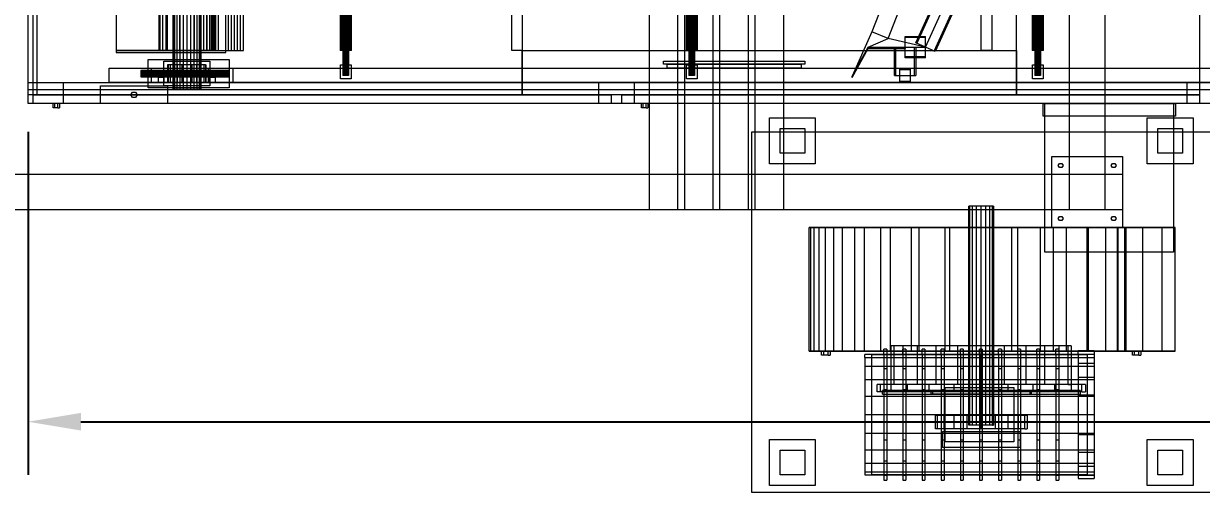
# Model space of a CAD drawing. Header units: millimetres. Extents: x -2500 to 58855, y -53268 to 6837.
# Drawn here: x 37705 to 41041, y -20500 to -19173 of the extents above; entities that cross this region are included whole.
import ezdxf

# ---------------------------------------------------------------- set-up
doc = ezdxf.new("R2010")
doc.units = ezdxf.units.MM
for name, color, linetype, lineweight in [('COTAS_O', 1, 'Continuous', 0), ('COTAS_P', 1, 'Continuous', 0), ('superior_secador', 7, 'Continuous', 0)]:
    doc.layers.add(name, color=color, linetype=linetype, lineweight=lineweight)
doc.dimstyles.new('R19_100', dxfattribs={"dimtxt": 250, "dimasz": 150, "dimexe": 150, "dimexo": 80, "dimgap": 100, "dimtad": 1, "dimtih": 1, "dimtoh": 1, "dimdsep": 46, "dimcen": 0.09, "dimadec": 0, "dimazin": 0, "dimtfac": 1, "dimtdec": 4, "dimtofl": 0, "dimtmove": 0, "dimatfit": 3, "dimfxl": 1, "dimtolj": 1, "dimtzin": 0, "dimarcsym": 0})

# ---------------------------------------------------------------- blocks, each defined once
blk = doc.blocks.new('*D35')
at = {"layer": 'COTAS_P', "color": 0, "lineweight": -2, "transparency": 16777216}
for p, q in [((37717.1, -19480), (37717.1, -20450)), ((57717.1, -19480), (57717.1, -20450)), ((37867.1, -20300), (57567.1, -20300))]:
    blk.add_line(p, q, dxfattribs=at)
at = {"layer": 'COTAS_P', "color": 0, "transparency": 16777216}
for points in [[(37867.1, -20275), (37867.1, -20325), (37717.1, -20300)], [(57567.1, -20275), (57567.1, -20325), (57717.1, -20300)]]:
    blk.add_solid(points, dxfattribs=at)
at = {"layer": 'Defpoints', "color": 0, "transparency": 16777216}
for p in [(37717.1, -19400), (57717.1, -19400), (57717.1, -20300)]:
    blk.add_point(p, dxfattribs=at)
blk = doc.blocks.new('*D36')
at = {"layer": 'COTAS_O', "color": 0, "lineweight": -2, "transparency": 16777216}
for p, q in [((37637.1, -16600), (36867.1, -16600)), ((37017.1, -19250), (37017.1, -16750)), ((37637.1, -19400), (36867.1, -19400))]:
    blk.add_line(p, q, dxfattribs=at)
at = {"layer": 'COTAS_O', "color": 0, "transparency": 16777216}
for points in [[(36992.1, -16750), (37042.1, -16750), (37017.1, -16600)], [(36992.1, -19250), (37042.1, -19250), (37017.1, -19400)]]:
    blk.add_solid(points, dxfattribs=at)
at = {"layer": 'Defpoints', "color": 0, "transparency": 16777216}
for p in [(37017.1, -16600), (37717.1, -16600), (37717.1, -19400)]:
    blk.add_point(p, dxfattribs=at)

msp = doc.modelspace()

# ---------------------------------------------------------------- linework, layer by layer
at = {"layer": 'superior_secador'}
for p, q in [((39477.116, -19700), (39477.116, -16300)), ((39557.116, -16300), (39557.116, -19700)), ((39577.116, -19700), (39577.116, -16300)), ((39657.116, -16300), (39657.116, -19700)), ((39677.116, -19700), (39677.116, -16300)), ((39757.116, -16300), (39757.116, -19700)), ((39777.116, -19700), (39777.116, -16300)), ((39857.116, -16300), (39857.116, -19700)), ((40667.116, -19700), (40667.116, -16300)), ((40767.116, -16300), (40767.116, -19700)), ((37717.116, -19400), (37717.116, -16600)), ((37717.116, -19375), (37717.116, -16625)), ((37732.116, -19375), (37732.116, -16625)), ((37742.116, -16625), (37742.116, -19375)), ((38127.116, -16640), (38127.116, -19360)), ((38128.479, -16640), (38128.479, -19360)), ((38132.475, -16640), (38132.475, -19360)), ((38138.832, -16640), (38138.832, -19360)), ((38147.116, -16640), (38147.116, -19360)), ((38156.763, -16640), (38156.763, -19360)), ((38167.116, -16640), (38167.116, -19360)), ((38177.469, -16640), (38177.469, -19360)), ((38187.116, -16640), (38187.116, -19360)), ((38195.4, -16640), (38195.4, -19360)), ((38201.757, -16640), (38201.757, -19360)), ((38205.753, -16640), (38205.753, -19360)), ((38207.116, -19360), (38207.116, -16640)), ((39117.116, -16625), (39117.116, -19375)), ((40517.116, -19375), (40517.116, -16625)), ((41035.449, -16625), (41035.449, -19375)), ((38609.116, -16680), (38609.116, -19320)), ((38609.388, -16680), (38609.388, -19320)), ((38610.188, -16680), (38610.188, -19320)), ((38611.459, -16680), (38611.459, -19320)), ((38613.116, -16680), (38613.116, -19320)), ((38615.045, -16680), (38615.045, -19320)), ((38617.116, -16680), (38617.116, -19320)), ((38619.186, -16680), (38619.186, -19320)), ((38621.116, -16680), (38621.116, -19320)), ((38622.773, -16680), (38622.773, -19320)), ((38624.044, -16680), (38624.044, -19320)), ((38624.843, -16680), (38624.843, -19320)), ((38625.116, -19320), (38625.116, -16680)), ((39589.116, -16680), (39589.116, -19320)), ((39589.388, -16680), (39589.388, -19320)), ((39590.188, -16680), (39590.188, -19320)), ((39591.459, -16680), (39591.459, -19320)), ((39593.116, -16680), (39593.116, -19320)), ((39595.045, -16680), (39595.045, -19320)), ((39597.116, -16680), (39597.116, -19320)), ((39599.186, -16680), (39599.186, -19320)), ((39601.116, -16680), (39601.116, -19320)), ((39602.773, -16680), (39602.773, -19320)), ((39604.044, -16680), (39604.044, -19320)), ((39604.843, -16680), (39604.843, -19320)), ((39605.116, -19320), (39605.116, -16680)), ((40569.116, -16680), (40569.116, -19320)), ((40569.388, -16680), (40569.388, -19320)), ((40570.188, -16680), (40570.188, -19320)), ((40571.459, -16680), (40571.459, -19320)), ((40573.116, -16680), (40573.116, -19320)), ((40575.045, -16680), (40575.045, -19320)), ((40577.116, -16680), (40577.116, -19320)), ((40579.186, -16680), (40579.186, -19320)), ((40581.116, -16680), (40581.116, -19320)), ((40582.773, -16680), (40582.773, -19320)), ((40584.044, -16680), (40584.044, -19320)), ((40584.843, -16680), (40584.843, -19320)), ((40585.116, -19320), (40585.116, -16680)), ((37967.116, -16750), (37967.116, -19250)), ((38087.616, -16750), (38087.616, -19250)), ((38090.325, -16750), (38090.325, -19250)), ((38098.267, -16750), (38098.267, -19250)), ((38107.116, -16750), (38107.116, -19250)), ((38110.901, -16750), (38110.901, -19250)), ((38127.366, -16750), (38127.366, -19250)), ((38146.54, -16750), (38146.54, -19250)), ((38167.116, -16750), (38167.116, -19250)), ((38187.692, -16750), (38187.692, -19250)), ((38206.866, -16750), (38206.866, -19250)), ((38207.116, -19250), (38207.116, -16750)), ((38215.449, -19250), (38215.449, -16750)), ((38223.331, -16750), (38223.331, -19250)), ((38223.783, -19250), (38223.783, -16750)), ((38232.116, -19250), (38232.116, -16750)), ((38235.965, -16750), (38235.965, -19250)), ((38240.449, -19250), (38240.449, -16750)), ((38243.907, -16750), (38243.907, -19250)), ((38246.616, -19250), (38246.616, -16750)), ((38248.783, -19250), (38248.783, -16750)), ((38257.116, -19250), (38257.116, -16750)), ((38277.116, -19250), (38277.116, -16750)), ((38285.449, -19250), (38285.449, -16750)), ((38293.783, -19250), (38293.783, -16750)), ((38302.116, -19250), (38302.116, -16750)), ((38310.449, -19250), (38310.449, -16750)), ((38318.783, -19250), (38318.783, -16750)), ((38327.116, -19250), (38327.116, -16750)), ((38601.116, -16750), (38601.116, -19250)), ((38601.661, -16750), (38601.661, -19250)), ((38603.259, -16750), (38603.259, -19250)), ((38605.802, -16750), (38605.802, -19250)), ((38609.116, -16750), (38609.116, -19250)), ((38612.975, -16750), (38612.975, -19250)), ((38617.116, -16750), (38617.116, -19250)), ((38621.257, -16750), (38621.257, -19250)), ((38625.116, -16750), (38625.116, -19250)), ((38628.43, -16750), (38628.43, -19250)), ((38630.972, -16750), (38630.972, -19250)), ((38632.571, -16750), (38632.571, -19250)), ((38633.116, -19250), (38633.116, -16750)), ((39087.116, -19250), (39087.116, -16750)), ((39117.116, -16750), (39117.116, -19250)), ((39581.116, -16750), (39581.116, -19250)), ((39581.661, -16750), (39581.661, -19250)), ((39583.259, -16750), (39583.259, -19250)), ((39585.802, -16750), (39585.802, -19250)), ((39589.116, -16750), (39589.116, -19250)), ((39592.975, -16750), (39592.975, -19250)), ((39597.116, -16750), (39597.116, -19250)), ((39601.257, -16750), (39601.257, -19250)), ((39605.116, -16750), (39605.116, -19250)), ((39608.43, -16750), (39608.43, -19250)), ((39610.972, -16750), (39610.972, -19250)), ((39612.571, -16750), (39612.571, -19250)), ((39613.116, -19250), (39613.116, -16750)), ((40417.116, -19250), (40417.116, -16750)), ((40447.116, -16750), (40447.116, -19250)), ((40561.116, -16750), (40561.116, -19250)), ((40561.661, -16750), (40561.661, -19250)), ((40563.259, -16750), (40563.259, -19250)), ((40565.802, -16750), (40565.802, -19250)), ((40569.116, -16750), (40569.116, -19250)), ((40572.975, -16750), (40572.975, -19250)), ((40577.116, -16750), (40577.116, -19250)), ((40581.257, -16750), (40581.257, -19250)), ((40585.116, -16750), (40585.116, -19250)), ((40588.43, -16750), (40588.43, -19250)), ((40590.972, -16750), (40590.972, -19250)), ((40592.571, -16750), (40592.571, -19250)), ((40593.116, -19250), (40593.116, -16750)), ((40156.367, -19069.8), (40106.906, -19196.99)), ((40153.1, -19216.124), (40203.352, -19086.901)), ((40232.067, -19227.515), (40284.138, -19113.748)), ((40286.866, -19114.997), (40234.795, -19228.763)), ((40259.346, -19240), (40311.417, -19126.233)), ((40283.897, -19251.237), (40335.967, -19137.47)), ((40338.695, -19138.719), (40286.624, -19252.485)), ((40106.906, -19196.99), (40051.943, -19321.902)), ((40097.259, -19240), (40153.1, -19216.124)), ((40153.1, -19216.124), (40106.906, -19196.99)), ((40259.346, -19240), (40153.1, -19216.124)), ((40201.484, -19270), (40201.484, -19210)), ((40201.484, -19210), (40259.346, -19210)), ((40201.484, -19213), (40201.484, -19210)), ((40259.346, -19213), (40201.484, -19213)), ((40259.346, -19270), (40259.346, -19210)), ((40259.346, -19213), (40259.346, -19210)), ((37967.116, -19250), (38207.116, -19250)), ((37967.116, -19250), (37967.116, -19255)), ((38107.116, -19250), (37967.116, -19250)), ((37967.116, -19250), (38277.116, -19250)), ((38090.325, -19250), (38087.616, -19250)), ((38098.267, -19250), (38090.325, -19250)), ((38110.901, -19250), (38098.267, -19250)), ((38127.366, -19250), (38110.901, -19250)), ((38146.54, -19250), (38127.366, -19250)), ((38167.116, -19250), (38146.54, -19250)), ((38187.692, -19250), (38167.116, -19250)), ((38206.866, -19250), (38187.692, -19250)), ((38223.331, -19250), (38206.866, -19250)), ((38207.116, -19255), (38207.116, -19250)), ((38207.116, -19250), (38215.449, -19250)), ((38215.449, -19250), (38223.783, -19250)), ((38235.965, -19250), (38223.331, -19250)), ((38223.783, -19250), (38232.116, -19250)), ((38232.116, -19250), (38240.449, -19250)), ((38243.907, -19250), (38235.965, -19250)), ((38240.449, -19250), (38248.783, -19250)), ((38246.616, -19250), (38243.907, -19250)), ((38248.783, -19250), (38257.116, -19250)), ((38277.116, -19255), (38277.116, -19250)), ((38277.116, -19250), (38285.449, -19250)), ((38285.449, -19250), (38293.783, -19250)), ((38293.783, -19250), (38302.116, -19250)), ((38302.116, -19250), (38310.449, -19250)), ((38310.449, -19250), (38318.783, -19250)), ((38318.783, -19250), (38327.116, -19250)), ((38601.661, -19250), (38601.116, -19250)), ((38603.259, -19250), (38601.661, -19250)), ((38605.802, -19250), (38603.259, -19250)), ((38609.116, -19250), (38605.802, -19250)), ((38612.975, -19250), (38609.116, -19250)), ((38617.116, -19250), (38612.975, -19250)), ((38621.257, -19250), (38617.116, -19250)), ((38625.116, -19250), (38621.257, -19250)), ((38628.43, -19250), (38625.116, -19250)), ((38630.972, -19250), (38628.43, -19250)), ((38632.571, -19250), (38630.972, -19250)), ((38633.116, -19250), (38632.571, -19250)), ((39117.116, -19250), (39087.116, -19250)), ((39117.116, -19375), (39117.116, -19250)), ((39117.116, -19250), (40517.116, -19250)), ((39581.661, -19250), (39581.116, -19250)), ((39583.259, -19250), (39581.661, -19250)), ((39585.802, -19250), (39583.259, -19250)), ((39589.116, -19250), (39585.802, -19250)), ((39592.975, -19250), (39589.116, -19250)), ((39597.116, -19250), (39592.975, -19250)), ((39601.257, -19250), (39597.116, -19250)), ((39605.116, -19250), (39601.257, -19250)), ((39608.43, -19250), (39605.116, -19250)), ((39610.972, -19250), (39608.43, -19250)), ((39612.571, -19250), (39610.972, -19250)), ((39613.116, -19250), (39612.571, -19250)), ((40051.943, -19321.902), (40097.259, -19240)), ((40051.943, -19325.902), (40097.259, -19244)), ((40097.259, -19240), (40201.484, -19240)), ((40097.259, -19240), (40097.259, -19244)), ((40097.259, -19244), (40201.484, -19244)), ((40171.484, -19240), (40231.484, -19240)), ((40171.484, -19320), (40171.484, -19240)), ((40171.484, -19240), (40174.484, -19240)), ((40174.484, -19240), (40174.484, -19320)), ((40201.484, -19240), (40259.346, -19240)), ((40201.484, -19240), (40201.484, -19244)), ((40228.484, -19240), (40231.484, -19240)), ((40228.484, -19320), (40228.484, -19240)), ((40231.484, -19240), (40231.484, -19320)), ((40286.624, -19252.485), (40232.067, -19227.515)), ((40234.795, -19228.763), (40232.067, -19227.515)), ((40447.116, -19250), (40417.116, -19250)), ((40517.116, -19250), (40517.116, -19375)), ((40561.661, -19250), (40561.116, -19250)), ((40563.259, -19250), (40561.661, -19250)), ((40565.802, -19250), (40563.259, -19250)), ((40569.116, -19250), (40565.802, -19250)), ((40572.975, -19250), (40569.116, -19250)), ((40577.116, -19250), (40572.975, -19250)), ((40581.257, -19250), (40577.116, -19250)), ((40585.116, -19250), (40581.257, -19250)), ((40588.43, -19250), (40585.116, -19250)), ((40590.972, -19250), (40588.43, -19250)), ((40592.571, -19250), (40590.972, -19250)), ((40593.116, -19250), (40592.571, -19250)), ((37967.116, -19255), (38207.116, -19255)), ((37967.116, -19255), (38277.116, -19255)), ((38057.116, -19355), (38057.116, -19275)), ((38057.116, -19275), (38287.116, -19275)), ((38102.116, -19350), (38102.116, -19280)), ((38102.116, -19280), (38232.116, -19280)), ((38232.116, -19280), (38232.116, -19350)), ((38287.116, -19275), (38287.116, -19355)), ((39517.116, -19288), (39517.116, -19280)), ((39517.116, -19280), (39917.116, -19280)), ((39917.116, -19280), (39917.116, -19288)), ((40201.484, -19270), (40201.484, -19267)), ((40201.484, -19267), (40259.346, -19267)), ((40259.346, -19270), (40201.484, -19270)), ((40259.346, -19270), (40259.346, -19267)), ((40286.624, -19252.485), (40283.897, -19251.237)), ((37947.116, -19340), (37947.116, -19300)), ((37947.116, -19300), (38227.116, -19300)), ((37947.116, -19300), (38297.116, -19300)), ((38037.116, -19306.685), (38037.116, -19306)), ((38287.116, -19306), (38037.116, -19306)), ((38037.116, -19306.685), (38037.116, -19308.636)), ((38037.116, -19306.685), (38287.116, -19306.685)), ((38037.116, -19308.636), (38037.116, -19311.556)), ((38037.116, -19308.636), (38287.116, -19308.636)), ((38037.116, -19311.556), (38037.116, -19315)), ((38037.116, -19311.556), (38287.116, -19311.556)), ((38037.116, -19315), (38037.116, -19318.444)), ((38037.116, -19315), (38287.116, -19315)), ((38067.116, -19340), (38067.116, -19300)), ((38067.116, -19300), (57367.116, -19300)), ((38113.99, -19290), (38112.116, -19290)), ((38112.116, -19290), (38112.116, -19340)), ((38119.484, -19290), (38113.99, -19290)), ((38113.99, -19290), (38113.99, -19340)), ((38128.225, -19290), (38119.484, -19290)), ((38119.484, -19290), (38119.484, -19340)), ((38139.616, -19290), (38128.225, -19290)), ((38128.225, -19290), (38128.225, -19340)), ((38152.881, -19290), (38139.616, -19290)), ((38139.616, -19290), (38139.616, -19340)), ((38167.116, -19290), (38152.881, -19290)), ((38152.881, -19290), (38152.881, -19340)), ((38181.351, -19290), (38167.116, -19290)), ((38167.116, -19290), (38167.116, -19340)), ((38194.616, -19290), (38181.351, -19290)), ((38181.351, -19290), (38181.351, -19340)), ((38206.007, -19290), (38194.616, -19290)), ((38194.616, -19290), (38194.616, -19340)), ((38214.747, -19290), (38206.007, -19290)), ((38206.007, -19290), (38206.007, -19340)), ((38220.242, -19290), (38214.747, -19290)), ((38214.747, -19290), (38214.747, -19340)), ((38220.242, -19290), (38222.116, -19290)), ((38220.242, -19290), (38220.242, -19340)), ((38222.116, -19340), (38222.116, -19290)), ((38227.116, -19300), (38227.116, -19340)), ((38287.116, -19306), (38287.116, -19306.685)), ((38287.116, -19306.685), (38287.116, -19308.636)), ((38287.116, -19308.636), (38287.116, -19311.556)), ((38287.116, -19311.556), (38287.116, -19315)), ((38287.116, -19315), (38287.116, -19318.444)), ((38297.116, -19300), (38297.116, -19340)), ((38602.116, -19330), (38602.116, -19290)), ((38602.116, -19290), (38632.116, -19290)), ((38632.116, -19290), (38632.116, -19330)), ((39917.116, -19288), (39517.116, -19288)), ((39527.116, -19300), (39527.116, -19288)), ((39527.116, -19288), (39907.116, -19288)), ((39907.116, -19300), (39527.116, -19300)), ((39582.116, -19330), (39582.116, -19290)), ((39582.116, -19290), (39612.116, -19290)), ((39612.116, -19290), (39612.116, -19330)), ((39907.116, -19288), (39907.116, -19300)), ((40186.484, -19340), (40186.484, -19300)), ((40186.484, -19300), (40216.484, -19300)), ((40186.484, -19304), (40186.484, -19300)), ((40216.484, -19304), (40186.484, -19304)), ((40216.484, -19340), (40216.484, -19300)), ((40216.484, -19304), (40216.484, -19300)), ((40562.116, -19330), (40562.116, -19290)), ((40562.116, -19290), (40592.116, -19290)), ((40592.116, -19290), (40592.116, -19330)), ((37717.116, -19400), (37717.116, -19340)), ((37717.116, -19340), (57717.116, -19340)), ((37717.116, -19340), (37817.116, -19340)), ((37817.116, -19340), (37817.116, -19400)), ((37922.116, -19400), (37922.116, -19350)), ((37922.116, -19350), (38112.116, -19350)), ((38227.116, -19340), (37947.116, -19340)), ((38297.116, -19340), (37947.116, -19340)), ((38037.116, -19318.444), (38037.116, -19321.364)), ((38037.116, -19318.444), (38287.116, -19318.444)), ((38037.116, -19321.364), (38037.116, -19323.315)), ((38037.116, -19321.364), (38287.116, -19321.364)), ((38037.116, -19323.315), (38037.116, -19324)), ((38037.116, -19323.315), (38287.116, -19323.315)), ((38037.116, -19324), (38287.116, -19324)), ((57367.116, -19340), (38067.116, -19340)), ((38087.116, -19340), (38087.116, -19325)), ((38087.116, -19325), (38102.116, -19325)), ((38102.116, -19340), (38087.116, -19340)), ((38102.116, -19325), (38102.116, -19340)), ((38232.116, -19350), (38102.116, -19350)), ((38113.99, -19340), (38112.116, -19340)), ((38112.116, -19350), (38112.116, -19400)), ((38119.484, -19340), (38113.99, -19340)), ((38128.225, -19340), (38119.484, -19340)), ((38139.616, -19340), (38128.225, -19340)), ((38152.881, -19340), (38139.616, -19340)), ((38167.116, -19340), (38152.881, -19340)), ((38181.351, -19340), (38167.116, -19340)), ((38194.616, -19340), (38181.351, -19340)), ((38206.007, -19340), (38194.616, -19340)), ((38214.747, -19340), (38206.007, -19340)), ((38220.242, -19340), (38214.747, -19340)), ((38222.116, -19340), (38220.242, -19340)), ((38232.116, -19340), (38232.116, -19325)), ((38232.116, -19325), (38247.116, -19325)), ((38247.116, -19340), (38232.116, -19340)), ((38247.116, -19325), (38247.116, -19340)), ((38287.116, -19318.444), (38287.116, -19321.364)), ((38287.116, -19321.364), (38287.116, -19323.315)), ((38287.116, -19323.315), (38287.116, -19324)), ((38632.116, -19330), (38602.116, -19330)), ((38609.388, -19320), (38609.116, -19320)), ((38610.188, -19320), (38609.388, -19320)), ((38611.459, -19320), (38610.188, -19320)), ((38613.116, -19320), (38611.459, -19320)), ((38615.045, -19320), (38613.116, -19320)), ((38617.116, -19320), (38615.045, -19320)), ((38619.186, -19320), (38617.116, -19320)), ((38621.116, -19320), (38619.186, -19320)), ((38622.773, -19320), (38621.116, -19320)), ((38624.044, -19320), (38622.773, -19320)), ((38624.843, -19320), (38624.044, -19320)), ((38625.116, -19320), (38624.843, -19320)), ((39333.783, -19400), (39333.783, -19340)), ((39333.783, -19340), (39433.783, -19340)), ((39433.783, -19340), (39433.783, -19400)), ((39612.116, -19330), (39582.116, -19330)), ((39589.388, -19320), (39589.116, -19320)), ((39590.188, -19320), (39589.388, -19320)), ((39591.459, -19320), (39590.188, -19320)), ((39593.116, -19320), (39591.459, -19320)), ((39595.045, -19320), (39593.116, -19320)), ((39597.116, -19320), (39595.045, -19320)), ((39599.186, -19320), (39597.116, -19320)), ((39601.116, -19320), (39599.186, -19320)), ((39602.773, -19320), (39601.116, -19320)), ((39604.044, -19320), (39602.773, -19320)), ((39604.843, -19320), (39604.044, -19320)), ((39605.116, -19320), (39604.843, -19320)), ((40051.943, -19325.902), (40051.943, -19321.902)), ((40171.484, -19320), (40231.484, -19320)), ((40171.484, -19320), (40174.484, -19320)), ((40186.484, -19340), (40186.484, -19336)), ((40186.484, -19336), (40216.484, -19336)), ((40216.484, -19340), (40186.484, -19340)), ((40216.484, -19340), (40216.484, -19336)), ((40228.484, -19320), (40231.484, -19320)), ((40592.116, -19330), (40562.116, -19330)), ((40569.388, -19320), (40569.116, -19320)), ((40570.188, -19320), (40569.388, -19320)), ((40571.459, -19320), (40570.188, -19320)), ((40573.116, -19320), (40571.459, -19320)), ((40575.045, -19320), (40573.116, -19320)), ((40577.116, -19320), (40575.045, -19320)), ((40579.186, -19320), (40577.116, -19320)), ((40581.116, -19320), (40579.186, -19320)), ((40582.773, -19320), (40581.116, -19320)), ((40584.044, -19320), (40582.773, -19320)), ((40584.843, -19320), (40584.044, -19320)), ((40585.116, -19320), (40584.843, -19320)), ((41000.449, -19400), (41000.449, -19340)), ((41000.449, -19340), (41100.449, -19340)), ((37717.116, -19400), (37717.116, -19360)), ((37717.116, -19360), (57717.116, -19360)), ((37742.116, -19375), (37717.116, -19375)), ((37732.116, -19400), (37732.116, -19375)), ((37732.116, -19375), (39368.783, -19375)), ((39117.116, -19375), (37732.116, -19375)), ((38008.116, -19375), (38012.616, -19367.206)), ((38012.616, -19382.794), (38008.116, -19375)), ((38012.616, -19367.206), (38021.616, -19367.206)), ((38021.616, -19382.794), (38012.616, -19382.794)), ((38021.616, -19367.206), (38026.116, -19375)), ((38026.116, -19375), (38021.616, -19382.794)), ((38287.116, -19355), (38057.116, -19355)), ((38128.479, -19360), (38127.116, -19360)), ((38132.475, -19360), (38128.479, -19360)), ((38138.832, -19360), (38132.475, -19360)), ((38147.116, -19360), (38138.832, -19360)), ((38156.763, -19360), (38147.116, -19360)), ((38167.116, -19360), (38156.763, -19360)), ((38177.469, -19360), (38167.116, -19360)), ((38187.116, -19360), (38177.469, -19360)), ((38195.4, -19360), (38187.116, -19360)), ((38201.757, -19360), (38195.4, -19360)), ((38205.753, -19360), (38201.757, -19360)), ((38207.116, -19360), (38205.753, -19360)), ((40517.116, -19375), (39117.116, -19375)), ((39368.783, -19375), (39368.783, -19400)), ((39398.783, -19400), (39398.783, -19375)), ((39398.783, -19375), (41035.449, -19375)), ((41035.449, -19375), (40517.116, -19375)), ((41035.449, -19375), (41035.449, -19400)), ((57467.116, -19400), (37717.116, -19400)), ((57717.116, -19400), (37717.116, -19400)), ((37817.116, -19400), (37717.116, -19400)), ((39368.783, -19400), (37732.116, -19400)), ((37792.616, -19400), (37788.116, -19400)), ((37788.116, -19412), (37788.116, -19400)), ((37792.616, -19412), (37788.116, -19412)), ((37801.616, -19400), (37792.616, -19400)), ((37792.616, -19412), (37792.616, -19400)), ((37801.616, -19412), (37792.616, -19412)), ((37806.116, -19400), (37801.616, -19400)), ((37801.616, -19412), (37801.616, -19400)), ((37801.616, -19412), (37806.116, -19412)), ((37806.116, -19400), (37806.116, -19412)), ((38112.116, -19400), (37922.116, -19400)), ((39433.783, -19400), (39333.783, -19400)), ((41035.449, -19400), (39398.783, -19400)), ((39459.283, -19400), (39454.783, -19400)), ((39454.783, -19412), (39454.783, -19400)), ((39459.283, -19412), (39454.783, -19412)), ((39468.283, -19400), (39459.283, -19400)), ((39459.283, -19412), (39459.283, -19400)), ((39468.283, -19412), (39459.283, -19412)), ((39472.783, -19400), (39468.283, -19400)), ((39468.283, -19412), (39468.283, -19400)), ((39468.283, -19412), (39472.783, -19412)), ((39472.783, -19400), (39472.783, -19412)), ((40592.116, -19435), (40592.116, -19400)), ((40592.116, -19400), (40967.116, -19400)), ((40597.116, -19820), (40597.116, -19400)), ((40597.116, -19400), (40962.116, -19400)), ((40962.116, -19400), (40962.116, -19820)), ((40967.116, -19400), (40967.116, -19435)), ((41100.449, -19400), (41000.449, -19400)), ((39817.116, -19570), (39817.116, -19440)), ((39817.116, -19440), (39947.116, -19440)), ((39947.116, -19440), (39947.116, -19570)), ((40967.116, -19435), (40592.116, -19435)), ((40887.116, -19570), (40887.116, -19440)), ((40887.116, -19440), (41017.116, -19440)), ((41017.116, -19440), (41017.116, -19570)), ((39767.116, -20500), (39767.116, -19480)), ((39767.116, -19480), (41067.116, -19480)), ((39847.116, -19540), (39847.116, -19470)), ((39847.116, -19470), (39917.116, -19470)), ((39917.116, -19470), (39917.116, -19540)), ((40917.116, -19540), (40917.116, -19470)), ((40917.116, -19470), (40987.116, -19470)), ((40987.116, -19470), (40987.116, -19540)), ((39917.116, -19540), (39847.116, -19540)), ((40617.116, -19750), (40617.116, -19550)), ((40617.116, -19550), (40817.116, -19550)), ((40817.116, -19550), (40817.116, -19750)), ((40987.116, -19540), (40917.116, -19540)), ((39947.116, -19570), (39817.116, -19570)), ((40635.116, -19575), (40638.616, -19568.938)), ((40638.616, -19581.062), (40635.116, -19575)), ((40638.616, -19568.938), (40645.616, -19568.938)), ((40645.616, -19581.062), (40638.616, -19581.062)), ((40645.616, -19568.938), (40649.116, -19575)), ((40649.116, -19575), (40645.616, -19581.062)), ((40785.116, -19575), (40788.616, -19568.938)), ((40788.616, -19581.062), (40785.116, -19575)), ((40788.616, -19568.938), (40795.616, -19568.938)), ((40795.616, -19581.062), (40788.616, -19581.062)), ((40795.616, -19568.938), (40799.116, -19575)), ((40799.116, -19575), (40795.616, -19581.062)), ((41017.116, -19570), (40887.116, -19570)), ((36967.116, -19600), (40817.116, -19600)), ((40667.116, -19700), (40667.116, -19600)), ((40667.116, -19600), (40767.116, -19600)), ((40767.116, -19600), (40767.116, -19700)), ((40817.116, -19600), (40817.116, -19700)), ((40817.116, -19700), (36967.116, -19700)), ((39557.116, -19700), (39477.116, -19700)), ((39657.116, -19700), (39577.116, -19700)), ((39757.116, -19700), (39677.116, -19700)), ((39857.116, -19700), (39777.116, -19700)), ((40384.78, -19690), (40382.116, -19690)), ((40382.116, -20310), (40382.116, -19690)), ((40392.367, -19690), (40384.78, -19690)), ((40384.78, -20310), (40384.78, -19690)), ((40403.722, -19690), (40392.367, -19690)), ((40392.367, -20310), (40392.367, -19690)), ((40417.116, -19690), (40403.722, -19690)), ((40403.722, -20310), (40403.722, -19690)), ((40430.51, -19690), (40417.116, -19690)), ((40417.116, -20310), (40417.116, -19690)), ((40441.865, -19690), (40430.51, -19690)), ((40430.51, -20310), (40430.51, -19690)), ((40449.452, -19690), (40441.865, -19690)), ((40441.865, -20310), (40441.865, -19690)), ((40452.116, -19690), (40449.452, -19690)), ((40449.452, -20310), (40449.452, -19690)), ((40452.116, -19690), (40452.116, -20310)), ((40767.116, -19700), (40667.116, -19700)), ((39943.808, -19750), (39929.696, -19750)), ((39929.696, -19750), (39934.316, -19750)), ((39929.696, -20100), (39929.696, -19750)), ((39934.316, -19750), (39957.858, -19750)), ((39934.316, -20100), (39934.316, -19750)), ((39975.74, -19750), (39943.808, -19750)), ((39943.808, -20100), (39943.808, -19750)), ((39957.858, -19750), (39999.772, -19750)), ((39957.858, -20100), (39957.858, -19750)), ((40023.911, -19750), (39975.74, -19750)), ((39975.74, -20100), (39975.74, -19750)), ((39999.772, -19750), (40058.772, -19750)), ((39999.772, -20100), (39999.772, -19750)), ((40086.144, -19750), (40023.911, -19750)), ((40023.911, -20100), (40023.911, -19750)), ((40058.772, -19750), (40132.879, -19750)), ((40058.772, -20100), (40058.772, -19750)), ((40159.761, -19750), (40086.144, -19750)), ((40086.144, -20100), (40086.144, -19750)), ((40132.879, -19750), (40219.478, -19750)), ((40132.879, -20100), (40132.879, -19750)), ((40241.699, -19750), (40159.761, -19750)), ((40159.761, -20100), (40159.761, -19750)), ((40219.478, -19750), (40315.417, -19750)), ((40219.478, -20100), (40219.478, -19750)), ((40328.633, -19750), (40241.699, -19750)), ((40241.699, -20100), (40241.699, -19750)), ((40315.417, -19750), (40417.116, -19750)), ((40315.417, -20100), (40315.417, -19750)), ((40417.116, -19750), (40328.633, -19750)), ((40328.633, -20100), (40328.633, -19750)), ((40503.711, -19750), (40417.116, -19750)), ((40417.116, -19750), (40520.703, -19750)), ((40417.116, -20100), (40417.116, -19750)), ((40585.126, -19750), (40503.711, -19750)), ((40503.711, -20100), (40503.711, -19750)), ((40520.703, -19750), (40622.16, -19750)), ((40520.703, -20100), (40520.703, -19750)), ((40658.341, -19750), (40585.126, -19750)), ((40585.126, -20100), (40585.126, -19750)), ((40817.116, -19750), (40617.116, -19750)), ((40622.16, -19750), (40717.482, -19750)), ((40622.16, -20100), (40622.16, -19750)), ((40635.116, -19725), (40638.616, -19718.938)), ((40638.616, -19731.062), (40635.116, -19725)), ((40638.616, -19718.938), (40645.616, -19718.938)), ((40645.616, -19731.062), (40638.616, -19731.062)), ((40645.616, -19718.938), (40649.116, -19725)), ((40649.116, -19725), (40645.616, -19731.062)), ((40720.716, -19750), (40658.341, -19750)), ((40658.341, -20100), (40658.341, -19750)), ((40717.482, -19750), (40802.831, -19750)), ((40717.482, -20100), (40717.482, -19750)), ((40770.088, -19750), (40720.716, -19750)), ((40720.716, -20100), (40720.716, -19750)), ((40804.847, -19750), (40770.088, -19750)), ((40770.088, -20100), (40770.088, -19750)), ((40785.116, -19725), (40788.616, -19718.938)), ((40788.616, -19731.062), (40785.116, -19725)), ((40788.616, -19718.938), (40795.616, -19718.938)), ((40795.616, -19731.062), (40788.616, -19731.062)), ((40795.616, -19718.938), (40799.116, -19725)), ((40799.116, -19725), (40795.616, -19731.062)), ((40802.831, -19750), (40874.692, -19750)), ((40802.831, -20100), (40802.831, -19750)), ((40823.984, -19750), (40804.847, -19750)), ((40804.847, -20100), (40804.847, -19750)), ((40827.116, -19750), (40823.984, -19750)), ((40823.984, -20100), (40823.984, -19750)), ((40966.356, -19750), (40827.116, -19750)), ((40827.116, -19750), (40827.116, -20100)), ((40874.692, -19750), (40930.018, -19750)), ((40874.692, -20100), (40874.692, -19750)), ((40930.018, -19750), (40966.356, -19750)), ((40930.018, -20100), (40930.018, -19750)), ((40966.356, -20100), (40966.356, -19750)), ((40962.116, -19820), (40597.116, -19820)), ((39934.316, -20100), (39929.696, -20100)), ((39929.696, -20100), (39943.808, -20100)), ((39957.858, -20100), (39934.316, -20100)), ((39943.808, -20100), (39975.74, -20100)), ((39999.772, -20100), (39957.858, -20100)), ((39971.116, -20100), (39965.116, -20100)), ((39965.116, -20112), (39965.116, -20100)), ((39971.116, -20112), (39965.116, -20112)), ((39983.116, -20100), (39971.116, -20100)), ((39971.116, -20112), (39971.116, -20100)), ((39983.116, -20112), (39971.116, -20112)), ((39975.74, -20100), (40023.911, -20100)), ((39989.116, -20100), (39983.116, -20100)), ((39983.116, -20112), (39983.116, -20100)), ((39983.116, -20112), (39989.116, -20112)), ((39989.116, -20100), (39989.116, -20112)), ((40058.772, -20100), (39999.772, -20100)), ((40023.911, -20100), (40086.144, -20100)), ((40132.879, -20100), (40058.772, -20100)), ((40086.144, -20100), (40159.761, -20100)), ((40087.116, -20118.32), (40087.116, -20110)), ((40737.116, -20110), (40087.116, -20110)), ((40107.116, -20450), (40107.116, -20110)), ((40107.116, -20110), (40717.116, -20110)), ((40219.478, -20100), (40132.879, -20100)), ((40141.283, -20108.805), (40141.283, -20094.7)), ((40149.283, -20094.7), (40141.283, -20094.7)), ((40141.283, -20108.805), (40141.283, -20148.973)), ((40141.283, -20108.805), (40149.283, -20108.805)), ((40149.283, -20094.7), (40149.283, -20108.805)), ((40149.283, -20108.805), (40149.283, -20148.973)), ((40159.761, -20100), (40241.699, -20100)), ((40170.805, -20085), (40162.116, -20085)), ((40162.116, -20195), (40162.116, -20085)), ((40196.279, -20085), (40170.805, -20085)), ((40170.805, -20195), (40170.805, -20085)), ((40195.449, -20108.805), (40195.449, -20094.7)), ((40203.449, -20094.7), (40195.449, -20094.7)), ((40195.449, -20108.805), (40195.449, -20148.973)), ((40195.449, -20108.805), (40203.449, -20108.805)), ((40236.804, -20085), (40196.279, -20085)), ((40196.279, -20195), (40196.279, -20085)), ((40203.449, -20094.7), (40203.449, -20108.805)), ((40203.449, -20108.805), (40203.449, -20148.973)), ((40315.417, -20100), (40219.478, -20100)), ((40289.616, -20085), (40236.804, -20085)), ((40236.804, -20195), (40236.804, -20085)), ((40241.699, -20100), (40328.633, -20100)), ((40249.616, -20108.805), (40249.616, -20094.7)), ((40257.616, -20094.7), (40249.616, -20094.7)), ((40249.616, -20108.805), (40249.616, -20148.973)), ((40249.616, -20108.805), (40257.616, -20108.805)), ((40257.616, -20094.7), (40257.616, -20108.805)), ((40257.616, -20108.805), (40257.616, -20148.973)), ((40351.117, -20085), (40289.616, -20085)), ((40289.616, -20195), (40289.616, -20085)), ((40303.783, -20108.805), (40303.783, -20094.7)), ((40311.783, -20094.7), (40303.783, -20094.7)), ((40303.783, -20108.805), (40303.783, -20148.973)), ((40303.783, -20108.805), (40311.783, -20108.805)), ((40311.783, -20094.7), (40311.783, -20108.805)), ((40311.783, -20108.805), (40311.783, -20148.973)), ((40417.116, -20100), (40315.417, -20100)), ((40328.633, -20100), (40417.116, -20100)), ((40417.116, -20085), (40351.117, -20085)), ((40351.117, -20195), (40351.117, -20085)), ((40357.949, -20108.805), (40357.949, -20094.7)), ((40365.949, -20094.7), (40357.949, -20094.7)), ((40357.949, -20108.805), (40357.949, -20148.973)), ((40357.949, -20108.805), (40365.949, -20108.805)), ((40365.949, -20094.7), (40365.949, -20108.805)), ((40365.949, -20108.805), (40365.949, -20148.973)), ((40412.116, -20108.805), (40412.116, -20094.7)), ((40420.116, -20094.7), (40412.116, -20094.7)), ((40412.116, -20108.805), (40412.116, -20148.973)), ((40412.116, -20108.805), (40420.116, -20108.805)), ((40483.115, -20085), (40417.116, -20085)), ((40417.116, -20195), (40417.116, -20085)), ((40520.703, -20100), (40417.116, -20100)), ((40417.116, -20100), (40503.711, -20100)), ((40420.116, -20094.7), (40420.116, -20108.805)), ((40420.116, -20108.805), (40420.116, -20148.973)), ((40466.283, -20108.805), (40466.283, -20094.7)), ((40474.283, -20094.7), (40466.283, -20094.7)), ((40466.283, -20108.805), (40466.283, -20148.973)), ((40466.283, -20108.805), (40474.283, -20108.805)), ((40474.283, -20094.7), (40474.283, -20108.805)), ((40474.283, -20108.805), (40474.283, -20148.973)), ((40544.616, -20085), (40483.115, -20085)), ((40483.115, -20195), (40483.115, -20085)), ((40503.711, -20100), (40585.126, -20100)), ((40520.449, -20108.805), (40520.449, -20094.7)), ((40528.449, -20094.7), (40520.449, -20094.7)), ((40520.449, -20108.805), (40520.449, -20148.973)), ((40520.449, -20108.805), (40528.449, -20108.805)), ((40622.16, -20100), (40520.703, -20100)), ((40528.449, -20094.7), (40528.449, -20108.805)), ((40528.449, -20108.805), (40528.449, -20148.973)), ((40597.428, -20085), (40544.616, -20085)), ((40544.616, -20195), (40544.616, -20085)), ((40574.616, -20108.805), (40574.616, -20094.7)), ((40582.616, -20094.7), (40574.616, -20094.7)), ((40574.616, -20108.805), (40574.616, -20148.973)), ((40574.616, -20108.805), (40582.616, -20108.805)), ((40582.616, -20094.7), (40582.616, -20108.805)), ((40582.616, -20108.805), (40582.616, -20148.973)), ((40585.126, -20100), (40658.341, -20100)), ((40637.952, -20085), (40597.428, -20085)), ((40597.428, -20195), (40597.428, -20085)), ((40717.482, -20100), (40622.16, -20100)), ((40628.783, -20108.805), (40628.783, -20094.7)), ((40636.783, -20094.7), (40628.783, -20094.7)), ((40628.783, -20108.805), (40628.783, -20148.973)), ((40628.783, -20108.805), (40636.783, -20108.805)), ((40636.783, -20094.7), (40636.783, -20108.805)), ((40636.783, -20108.805), (40636.783, -20148.973)), ((40663.427, -20085), (40637.952, -20085)), ((40637.952, -20195), (40637.952, -20085)), ((40658.341, -20100), (40720.716, -20100)), ((40672.116, -20085), (40663.427, -20085)), ((40663.427, -20195), (40663.427, -20085)), ((40672.116, -20085), (40672.116, -20195)), ((40692.116, -20108.62), (40692.116, -20099.8)), ((40737.116, -20099.8), (40692.116, -20099.8)), ((40692.116, -20108.62), (40692.116, -20134.215)), ((40692.116, -20108.62), (40737.116, -20108.62)), ((40717.116, -20110), (40717.116, -20450)), ((40802.831, -20100), (40717.482, -20100)), ((40720.716, -20100), (40770.088, -20100)), ((40737.116, -20099.8), (40737.116, -20108.62)), ((40737.116, -20108.62), (40737.116, -20134.215)), ((40737.116, -20110), (40737.116, -20118.32)), ((40770.088, -20100), (40804.847, -20100)), ((40874.692, -20100), (40802.831, -20100)), ((40804.847, -20100), (40823.984, -20100)), ((40823.984, -20100), (40827.116, -20100)), ((40827.116, -20100), (40966.356, -20100)), ((40851.116, -20100), (40845.116, -20100)), ((40845.116, -20112), (40845.116, -20100)), ((40851.116, -20112), (40845.116, -20112)), ((40863.116, -20100), (40851.116, -20100)), ((40851.116, -20112), (40851.116, -20100)), ((40863.116, -20112), (40851.116, -20112)), ((40869.116, -20100), (40863.116, -20100)), ((40863.116, -20112), (40863.116, -20100)), ((40863.116, -20112), (40869.116, -20112)), ((40869.116, -20100), (40869.116, -20112)), ((40930.018, -20100), (40874.692, -20100)), ((40966.356, -20100), (40930.018, -20100)), ((40087.116, -20118.32), (40087.116, -20142.467)), ((40087.116, -20118.32), (40737.116, -20118.32)), ((40087.116, -20142.467), (40087.116, -20180.077)), ((40087.116, -20142.467), (40737.116, -20142.467)), ((40141.283, -20148.973), (40141.283, -20209.089)), ((40141.283, -20148.973), (40149.283, -20148.973)), ((40149.283, -20148.973), (40149.283, -20209.089)), ((40195.449, -20148.973), (40195.449, -20209.089)), ((40195.449, -20148.973), (40203.449, -20148.973)), ((40203.449, -20148.973), (40203.449, -20209.089)), ((40249.616, -20148.973), (40249.616, -20209.089)), ((40249.616, -20148.973), (40257.616, -20148.973)), ((40257.616, -20148.973), (40257.616, -20209.089)), ((40303.783, -20148.973), (40303.783, -20209.089)), ((40303.783, -20148.973), (40311.783, -20148.973)), ((40311.783, -20148.973), (40311.783, -20209.089)), ((40357.949, -20148.973), (40357.949, -20209.089)), ((40357.949, -20148.973), (40365.949, -20148.973)), ((40365.949, -20148.973), (40365.949, -20209.089)), ((40412.116, -20148.973), (40412.116, -20209.089)), ((40412.116, -20148.973), (40420.116, -20148.973)), ((40420.116, -20148.973), (40420.116, -20209.089)), ((40466.283, -20148.973), (40466.283, -20209.089)), ((40466.283, -20148.973), (40474.283, -20148.973)), ((40474.283, -20148.973), (40474.283, -20209.089)), ((40520.449, -20148.973), (40520.449, -20209.089)), ((40520.449, -20148.973), (40528.449, -20148.973)), ((40528.449, -20148.973), (40528.449, -20209.089)), ((40574.616, -20148.973), (40574.616, -20209.089)), ((40574.616, -20148.973), (40582.616, -20148.973)), ((40582.616, -20148.973), (40582.616, -20209.089)), ((40628.783, -20148.973), (40628.783, -20209.089)), ((40628.783, -20148.973), (40636.783, -20148.973)), ((40636.783, -20148.973), (40636.783, -20209.089)), ((40692.116, -20134.215), (40692.116, -20174.081)), ((40692.116, -20134.215), (40737.116, -20134.215)), ((40737.116, -20118.32), (40737.116, -20142.467)), ((40737.116, -20134.215), (40737.116, -20174.081)), ((40737.116, -20142.467), (40737.116, -20180.077)), ((40087.116, -20180.077), (40087.116, -20227.467)), ((40087.116, -20180.077), (40737.116, -20180.077)), ((40692.116, -20174.081), (40692.116, -20224.315)), ((40692.116, -20174.081), (40737.116, -20174.081)), ((40737.116, -20174.081), (40737.116, -20224.315)), ((40737.116, -20180.077), (40737.116, -20227.467)), ((40132.168, -20195), (40122.116, -20195)), ((40122.116, -20215), (40122.116, -20195)), ((40132.168, -20215), (40122.116, -20215)), ((40161.638, -20195), (40132.168, -20195)), ((40132.168, -20215), (40132.168, -20195)), ((40161.638, -20215), (40132.168, -20215)), ((40137.116, -20222), (40137.116, -20212)), ((40417.116, -20212), (40137.116, -20212)), ((40141.283, -20209.089), (40141.283, -20280)), ((40141.283, -20209.089), (40149.283, -20209.089)), ((40149.283, -20209.089), (40149.283, -20280)), ((40208.519, -20195), (40161.638, -20195)), ((40161.638, -20215), (40161.638, -20195)), ((40208.519, -20215), (40161.638, -20215)), ((40170.805, -20195), (40162.116, -20195)), ((40196.279, -20195), (40170.805, -20195)), ((40195.449, -20209.089), (40195.449, -20280)), ((40195.449, -20209.089), (40203.449, -20209.089)), ((40236.804, -20195), (40196.279, -20195)), ((40203.449, -20209.089), (40203.449, -20280)), ((40269.616, -20195), (40208.519, -20195)), ((40208.519, -20215), (40208.519, -20195)), ((40269.616, -20215), (40208.519, -20215)), ((40289.616, -20195), (40236.804, -20195)), ((40249.616, -20209.089), (40249.616, -20280)), ((40249.616, -20209.089), (40257.616, -20209.089)), ((40257.616, -20209.089), (40257.616, -20280)), ((40340.764, -20195), (40269.616, -20195)), ((40269.616, -20215), (40269.616, -20195)), ((40340.764, -20215), (40269.616, -20215)), ((40279.714, -20212), (40274.518, -20212)), ((40274.518, -20212), (40274.518, -20222)), ((40414.518, -20212), (40274.518, -20212)), ((40279.714, -20222), (40279.714, -20212)), ((40419.714, -20212), (40279.714, -20212)), ((40351.117, -20195), (40289.616, -20195)), ((40303.783, -20209.089), (40303.783, -20280)), ((40303.783, -20209.089), (40311.783, -20209.089)), ((40311.783, -20209.089), (40311.783, -20280)), ((40314.616, -20356.5), (40314.616, -20203.5)), ((40314.616, -20203.5), (40509.616, -20203.5)), ((40417.116, -20195), (40340.764, -20195)), ((40340.764, -20215), (40340.764, -20195)), ((40417.116, -20215), (40340.764, -20215)), ((40417.116, -20195), (40351.117, -20195)), ((40357.949, -20209.089), (40357.949, -20280)), ((40357.949, -20209.089), (40365.949, -20209.089)), ((40365.949, -20209.089), (40365.949, -20280)), ((40412.116, -20209.089), (40412.116, -20280)), ((40412.116, -20209.089), (40420.116, -20209.089)), ((40414.518, -20212), (40419.714, -20212)), ((40414.518, -20222), (40414.518, -20212)), ((40554.518, -20212), (40414.518, -20212)), ((40483.115, -20195), (40417.116, -20195)), ((40493.467, -20195), (40417.116, -20195)), ((40417.116, -20215), (40417.116, -20195)), ((40417.116, -20212), (40417.116, -20222)), ((40697.116, -20212), (40417.116, -20212)), ((40493.467, -20215), (40417.116, -20215)), ((40419.714, -20212), (40419.714, -20222)), ((40419.714, -20212), (40559.714, -20212)), ((40420.116, -20209.089), (40420.116, -20280)), ((40466.283, -20209.089), (40466.283, -20280)), ((40466.283, -20209.089), (40474.283, -20209.089)), ((40474.283, -20209.089), (40474.283, -20280)), ((40544.616, -20195), (40483.115, -20195)), ((40564.616, -20195), (40493.467, -20195)), ((40493.467, -20215), (40493.467, -20195)), ((40564.616, -20215), (40493.467, -20215)), ((40509.616, -20203.5), (40509.616, -20356.5)), ((40520.449, -20209.089), (40520.449, -20280)), ((40520.449, -20209.089), (40528.449, -20209.089)), ((40528.449, -20209.089), (40528.449, -20280)), ((40597.428, -20195), (40544.616, -20195)), ((40554.518, -20212), (40554.518, -20222)), ((40559.714, -20212), (40554.518, -20212)), ((40559.714, -20222), (40559.714, -20212)), ((40625.712, -20195), (40564.616, -20195)), ((40564.616, -20215), (40564.616, -20195)), ((40625.712, -20215), (40564.616, -20215)), ((40574.616, -20209.089), (40574.616, -20280)), ((40574.616, -20209.089), (40582.616, -20209.089)), ((40582.616, -20209.089), (40582.616, -20280)), ((40637.952, -20195), (40597.428, -20195)), ((40672.593, -20195), (40625.712, -20195)), ((40625.712, -20215), (40625.712, -20195)), ((40672.593, -20215), (40625.712, -20215)), ((40628.783, -20209.089), (40628.783, -20280)), ((40628.783, -20209.089), (40636.783, -20209.089)), ((40636.783, -20209.089), (40636.783, -20280)), ((40663.427, -20195), (40637.952, -20195)), ((40663.427, -20195), (40672.116, -20195)), ((40702.064, -20195), (40672.593, -20195)), ((40672.593, -20215), (40672.593, -20195)), ((40702.064, -20215), (40672.593, -20215)), ((40697.116, -20212), (40697.116, -20222)), ((40712.116, -20195), (40702.064, -20195)), ((40702.064, -20215), (40702.064, -20195)), ((40702.064, -20215), (40712.116, -20215)), ((40712.116, -20195), (40712.116, -20215)), ((40087.116, -20227.467), (40087.116, -20280)), ((40087.116, -20227.467), (40737.116, -20227.467)), ((40137.116, -20222), (40417.116, -20222)), ((40274.518, -20222), (40279.714, -20222)), ((40414.518, -20222), (40274.518, -20222)), ((40279.714, -20222), (40419.714, -20222)), ((40419.714, -20222), (40414.518, -20222)), ((40414.518, -20222), (40554.518, -20222)), ((40417.116, -20222), (40697.116, -20222)), ((40419.714, -20222), (40559.714, -20222)), ((40554.518, -20222), (40559.714, -20222)), ((40692.116, -20224.315), (40692.116, -20280)), ((40692.116, -20224.315), (40737.116, -20224.315)), ((40737.116, -20224.315), (40737.116, -20280)), ((40737.116, -20227.467), (40737.116, -20280)), ((40087.116, -20280), (40087.116, -20332.533)), ((40087.116, -20280), (40737.116, -20280)), ((40141.283, -20280), (40141.283, -20350.911)), ((40141.283, -20280), (40149.283, -20280)), ((40149.283, -20280), (40149.283, -20350.911)), ((40195.449, -20280), (40195.449, -20350.911)), ((40195.449, -20280), (40203.449, -20280)), ((40203.449, -20280), (40203.449, -20350.911)), ((40249.616, -20280), (40249.616, -20350.911)), ((40249.616, -20280), (40257.616, -20280)), ((40257.616, -20280), (40257.616, -20350.911)), ((40293.479, -20282), (40287.116, -20282)), ((40287.116, -20320), (40287.116, -20282)), ((40311.944, -20282), (40293.479, -20282)), ((40293.479, -20320), (40293.479, -20282)), ((40303.783, -20280), (40303.783, -20350.911)), ((40303.783, -20280), (40311.783, -20280)), ((40311.783, -20280), (40311.783, -20350.911)), ((40340.704, -20282), (40311.944, -20282)), ((40311.944, -20320), (40311.944, -20282)), ((40376.944, -20282), (40340.704, -20282)), ((40340.704, -20320), (40340.704, -20282)), ((40357.949, -20280), (40357.949, -20350.911)), ((40357.949, -20280), (40365.949, -20280)), ((40365.949, -20280), (40365.949, -20350.911)), ((40417.116, -20282), (40376.944, -20282)), ((40376.944, -20320), (40376.944, -20282)), ((40412.116, -20280), (40412.116, -20350.911)), ((40412.116, -20280), (40420.116, -20280)), ((40457.288, -20282), (40417.116, -20282)), ((40417.116, -20320), (40417.116, -20282)), ((40420.116, -20280), (40420.116, -20350.911)), ((40493.528, -20282), (40457.288, -20282)), ((40457.288, -20320), (40457.288, -20282)), ((40466.283, -20280), (40466.283, -20350.911)), ((40466.283, -20280), (40474.283, -20280)), ((40474.283, -20280), (40474.283, -20350.911)), ((40522.288, -20282), (40493.528, -20282)), ((40493.528, -20320), (40493.528, -20282)), ((40520.449, -20280), (40520.449, -20350.911)), ((40520.449, -20280), (40528.449, -20280)), ((40540.753, -20282), (40522.288, -20282)), ((40522.288, -20320), (40522.288, -20282)), ((40528.449, -20280), (40528.449, -20350.911)), ((40547.116, -20282), (40540.753, -20282)), ((40540.753, -20320), (40540.753, -20282)), ((40547.116, -20282), (40547.116, -20320)), ((40574.616, -20280), (40574.616, -20350.911)), ((40574.616, -20280), (40582.616, -20280)), ((40582.616, -20280), (40582.616, -20350.911)), ((40628.783, -20280), (40628.783, -20350.911)), ((40628.783, -20280), (40636.783, -20280)), ((40636.783, -20280), (40636.783, -20350.911)), ((40692.116, -20280), (40692.116, -20335.685)), ((40692.116, -20280), (40737.116, -20280)), ((40737.116, -20280), (40737.116, -20332.533)), ((40737.116, -20280), (40737.116, -20335.685)), ((40384.78, -20310), (40382.116, -20310)), ((40392.367, -20310), (40384.78, -20310)), ((40403.722, -20310), (40392.367, -20310)), ((40417.116, -20310), (40403.722, -20310)), ((40430.51, -20310), (40417.116, -20310)), ((40441.865, -20310), (40430.51, -20310)), ((40449.452, -20310), (40441.865, -20310)), ((40449.452, -20310), (40452.116, -20310)), ((39817.116, -20480), (39817.116, -20350)), ((39817.116, -20350), (39947.116, -20350)), ((39947.116, -20350), (39947.116, -20480)), ((40087.116, -20332.533), (40087.116, -20379.923)), ((40087.116, -20332.533), (40737.116, -20332.533)), ((40141.283, -20350.911), (40141.283, -20411.027)), ((40141.283, -20350.911), (40149.283, -20350.911)), ((40149.283, -20350.911), (40149.283, -20411.027)), ((40195.449, -20350.911), (40195.449, -20411.027)), ((40195.449, -20350.911), (40203.449, -20350.911)), ((40203.449, -20350.911), (40203.449, -20411.027)), ((40249.616, -20350.911), (40249.616, -20411.027)), ((40249.616, -20350.911), (40257.616, -20350.911)), ((40257.616, -20350.911), (40257.616, -20411.027)), ((40293.479, -20320), (40287.116, -20320)), ((40311.944, -20320), (40293.479, -20320)), ((40303.783, -20350.911), (40303.783, -20411.027)), ((40303.783, -20350.911), (40311.783, -20350.911)), ((40307.116, -20372.5), (40307.116, -20327.5)), ((40307.116, -20327.5), (40527.116, -20327.5)), ((40311.783, -20350.911), (40311.783, -20411.027)), ((40340.704, -20320), (40311.944, -20320)), ((40376.944, -20320), (40340.704, -20320)), ((40357.949, -20350.911), (40357.949, -20411.027)), ((40357.949, -20350.911), (40365.949, -20350.911)), ((40365.949, -20350.911), (40365.949, -20411.027)), ((40417.116, -20320), (40376.944, -20320)), ((40412.116, -20350.911), (40412.116, -20411.027)), ((40412.116, -20350.911), (40420.116, -20350.911)), ((40457.288, -20320), (40417.116, -20320)), ((40420.116, -20350.911), (40420.116, -20411.027)), ((40493.528, -20320), (40457.288, -20320)), ((40466.283, -20350.911), (40466.283, -20411.027)), ((40466.283, -20350.911), (40474.283, -20350.911)), ((40474.283, -20350.911), (40474.283, -20411.027)), ((40522.288, -20320), (40493.528, -20320)), ((40520.449, -20350.911), (40520.449, -20411.027)), ((40520.449, -20350.911), (40528.449, -20350.911)), ((40540.753, -20320), (40522.288, -20320)), ((40527.116, -20327.5), (40527.116, -20372.5)), ((40528.449, -20350.911), (40528.449, -20411.027)), ((40540.753, -20320), (40547.116, -20320)), ((40574.616, -20350.911), (40574.616, -20411.027)), ((40574.616, -20350.911), (40582.616, -20350.911)), ((40582.616, -20350.911), (40582.616, -20411.027)), ((40628.783, -20350.911), (40628.783, -20411.027)), ((40628.783, -20350.911), (40636.783, -20350.911)), ((40636.783, -20350.911), (40636.783, -20411.027)), ((40692.116, -20335.685), (40692.116, -20385.919)), ((40692.116, -20335.685), (40737.116, -20335.685)), ((40737.116, -20332.533), (40737.116, -20379.923)), ((40737.116, -20335.685), (40737.116, -20385.919)), ((40887.116, -20480), (40887.116, -20350)), ((40887.116, -20350), (41017.116, -20350)), ((41017.116, -20350), (41017.116, -20480)), ((39847.116, -20450), (39847.116, -20380)), ((39847.116, -20380), (39917.116, -20380)), ((39917.116, -20380), (39917.116, -20450)), ((40087.116, -20379.923), (40087.116, -20417.533)), ((40087.116, -20379.923), (40737.116, -20379.923)), ((40527.116, -20372.5), (40307.116, -20372.5)), ((40509.616, -20356.5), (40314.616, -20356.5)), ((40737.116, -20379.923), (40737.116, -20417.533)), ((40917.116, -20450), (40917.116, -20380)), ((40917.116, -20380), (40987.116, -20380)), ((40987.116, -20380), (40987.116, -20450)), ((40087.116, -20417.533), (40087.116, -20441.68)), ((40087.116, -20417.533), (40737.116, -20417.533)), ((40141.283, -20411.027), (40141.283, -20451.195)), ((40141.283, -20411.027), (40149.283, -20411.027)), ((40149.283, -20411.027), (40149.283, -20451.195)), ((40195.449, -20411.027), (40195.449, -20451.195)), ((40195.449, -20411.027), (40203.449, -20411.027)), ((40203.449, -20411.027), (40203.449, -20451.195)), ((40249.616, -20411.027), (40249.616, -20451.195)), ((40249.616, -20411.027), (40257.616, -20411.027)), ((40257.616, -20411.027), (40257.616, -20451.195)), ((40303.783, -20411.027), (40303.783, -20451.195)), ((40303.783, -20411.027), (40311.783, -20411.027)), ((40311.783, -20411.027), (40311.783, -20451.195)), ((40357.949, -20411.027), (40357.949, -20451.195)), ((40357.949, -20411.027), (40365.949, -20411.027)), ((40365.949, -20411.027), (40365.949, -20451.195)), ((40412.116, -20411.027), (40412.116, -20451.195)), ((40412.116, -20411.027), (40420.116, -20411.027)), ((40420.116, -20411.027), (40420.116, -20451.195)), ((40466.283, -20411.027), (40466.283, -20451.195)), ((40466.283, -20411.027), (40474.283, -20411.027)), ((40474.283, -20411.027), (40474.283, -20451.195)), ((40520.449, -20411.027), (40520.449, -20451.195)), ((40520.449, -20411.027), (40528.449, -20411.027)), ((40528.449, -20411.027), (40528.449, -20451.195)), ((40574.616, -20411.027), (40574.616, -20451.195)), ((40574.616, -20411.027), (40582.616, -20411.027)), ((40582.616, -20411.027), (40582.616, -20451.195)), ((40628.783, -20411.027), (40628.783, -20451.195)), ((40628.783, -20411.027), (40636.783, -20411.027)), ((40636.783, -20411.027), (40636.783, -20451.195)), ((40692.116, -20385.919), (40692.116, -20425.785)), ((40692.116, -20385.919), (40737.116, -20385.919)), ((40737.116, -20385.919), (40737.116, -20425.785)), ((40737.116, -20417.533), (40737.116, -20441.68)), ((39917.116, -20450), (39847.116, -20450)), ((40087.116, -20441.68), (40087.116, -20450)), ((40087.116, -20441.68), (40737.116, -20441.68)), ((40087.116, -20450), (40737.116, -20450)), ((40717.116, -20450), (40107.116, -20450)), ((40141.283, -20451.195), (40141.283, -20465.3)), ((40141.283, -20451.195), (40149.283, -20451.195)), ((40149.283, -20451.195), (40149.283, -20465.3)), ((40195.449, -20451.195), (40195.449, -20465.3)), ((40195.449, -20451.195), (40203.449, -20451.195)), ((40203.449, -20451.195), (40203.449, -20465.3)), ((40249.616, -20451.195), (40249.616, -20465.3)), ((40249.616, -20451.195), (40257.616, -20451.195)), ((40257.616, -20451.195), (40257.616, -20465.3)), ((40303.783, -20451.195), (40303.783, -20465.3)), ((40303.783, -20451.195), (40311.783, -20451.195)), ((40311.783, -20451.195), (40311.783, -20465.3)), ((40357.949, -20451.195), (40357.949, -20465.3)), ((40357.949, -20451.195), (40365.949, -20451.195)), ((40365.949, -20451.195), (40365.949, -20465.3)), ((40412.116, -20451.195), (40412.116, -20465.3)), ((40412.116, -20451.195), (40420.116, -20451.195)), ((40420.116, -20451.195), (40420.116, -20465.3)), ((40466.283, -20451.195), (40466.283, -20465.3)), ((40466.283, -20451.195), (40474.283, -20451.195)), ((40474.283, -20451.195), (40474.283, -20465.3)), ((40520.449, -20451.195), (40520.449, -20465.3)), ((40520.449, -20451.195), (40528.449, -20451.195)), ((40528.449, -20451.195), (40528.449, -20465.3)), ((40574.616, -20451.195), (40574.616, -20465.3)), ((40574.616, -20451.195), (40582.616, -20451.195)), ((40582.616, -20451.195), (40582.616, -20465.3)), ((40628.783, -20451.195), (40628.783, -20465.3)), ((40628.783, -20451.195), (40636.783, -20451.195)), ((40636.783, -20451.195), (40636.783, -20465.3)), ((40692.116, -20425.785), (40692.116, -20451.38)), ((40692.116, -20425.785), (40737.116, -20425.785)), ((40692.116, -20451.38), (40692.116, -20460.2)), ((40692.116, -20451.38), (40737.116, -20451.38)), ((40737.116, -20425.785), (40737.116, -20451.38)), ((40737.116, -20441.68), (40737.116, -20450)), ((40737.116, -20451.38), (40737.116, -20460.2)), ((40987.116, -20450), (40917.116, -20450)), ((39947.116, -20480), (39817.116, -20480)), ((40141.283, -20465.3), (40149.283, -20465.3)), ((40195.449, -20465.3), (40203.449, -20465.3)), ((40249.616, -20465.3), (40257.616, -20465.3)), ((40303.783, -20465.3), (40311.783, -20465.3)), ((40357.949, -20465.3), (40365.949, -20465.3)), ((40412.116, -20465.3), (40420.116, -20465.3)), ((40466.283, -20465.3), (40474.283, -20465.3)), ((40520.449, -20465.3), (40528.449, -20465.3)), ((40574.616, -20465.3), (40582.616, -20465.3)), ((40628.783, -20465.3), (40636.783, -20465.3)), ((40692.116, -20460.2), (40737.116, -20460.2)), ((41017.116, -20480), (40887.116, -20480)), ((41067.116, -20500), (39767.116, -20500))]:
    msp.add_line(p, q, dxfattribs=at)

# ---------------------------------------------------------------- dimensions: what is measured, and where the dimension line sits
at = {"layer": 'COTAS_O'}
dim = msp.add_aligned_dim(p1=(37717.116, -19400), p2=(37717.116, -16600), distance=700, text='<> O', dimstyle='R19_100', dxfattribs=at)
dim.commit()
dim.dimension.update_dxf_attribs({"geometry": '*D36', "text_midpoint": (37017.116, -18000)})
at = {"layer": 'COTAS_P'}
dim = msp.add_aligned_dim(p1=(37717.116, -19400), p2=(57717.116, -19400), distance=-900, text='<> P', dimstyle='R19_100', dxfattribs=at)
dim.commit()
dim.dimension.update_dxf_attribs({"geometry": '*D35', "text_midpoint": (47717.116, -20300)})

doc.saveas('drawing.dxf')
